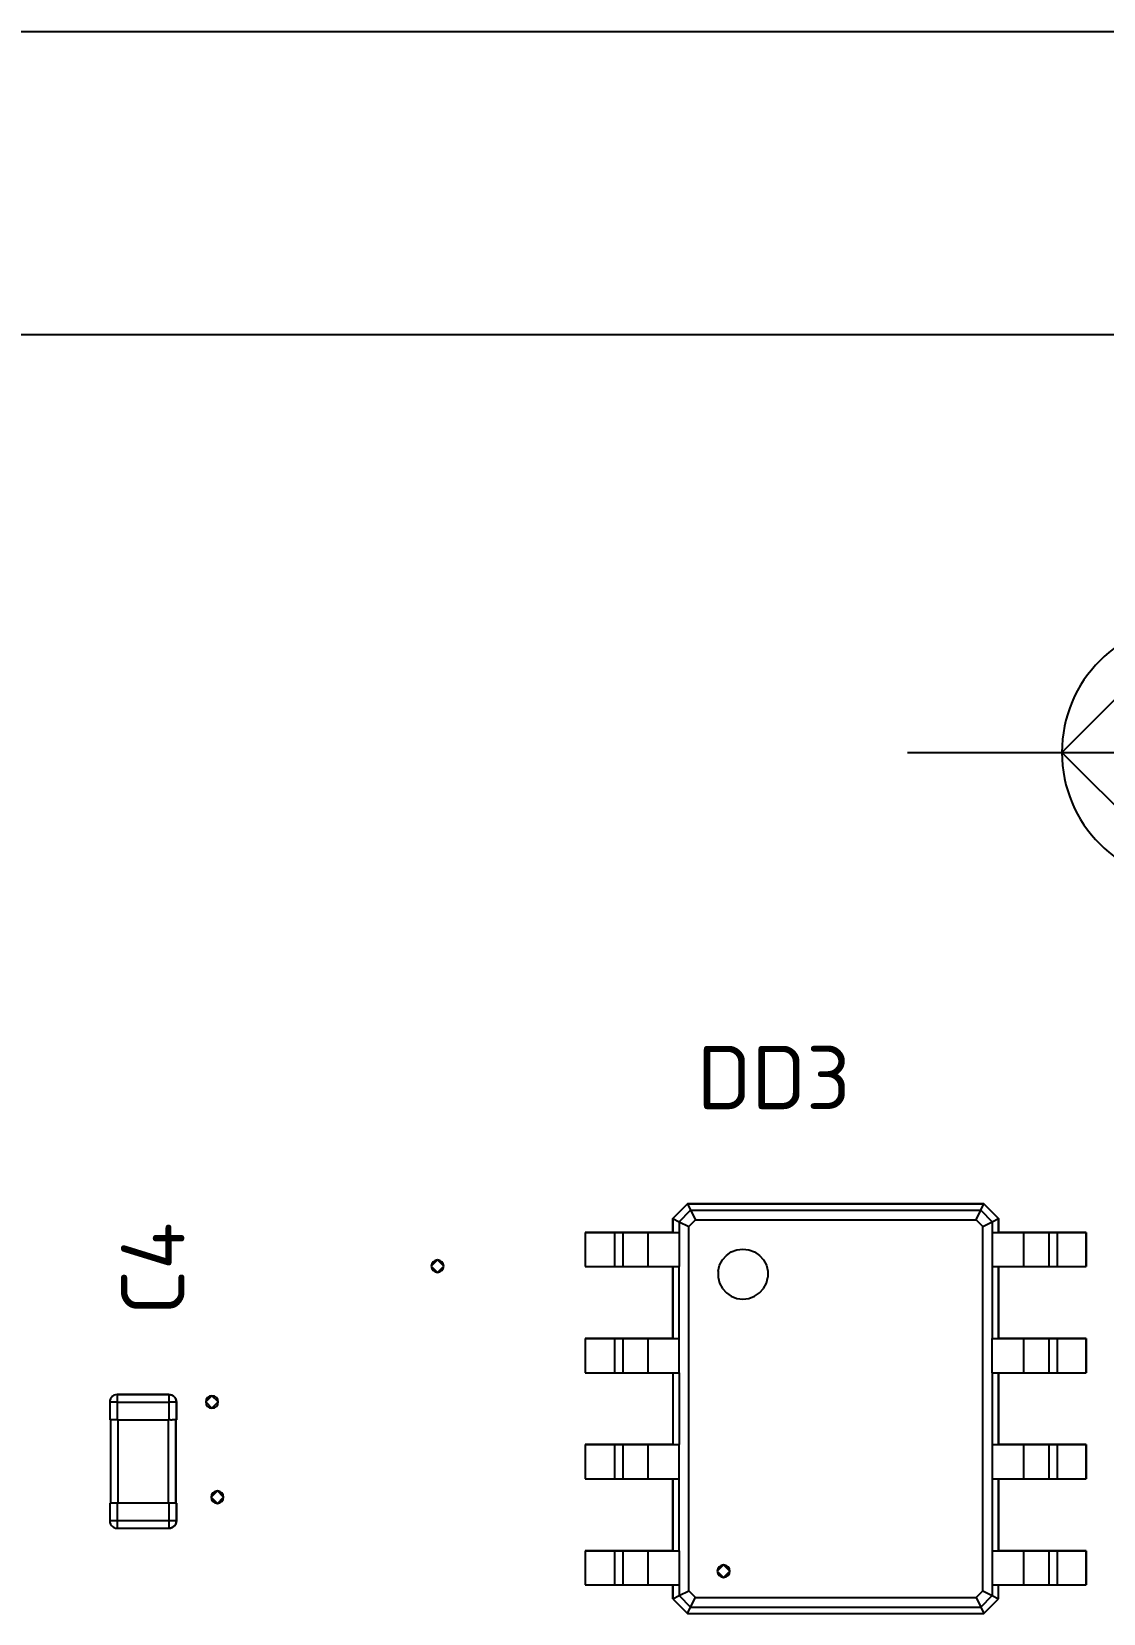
# Model space of a CAD drawing. Header units: inches. Extents: x 5 to 589, y -420 to -5.
# Drawn here: x 172.66 to 198.33, y -95.36 to -57.5 of the extents above; entities that cross this region are included whole.
import ezdxf

# ---------------------------------------------------------------- set-up
doc = ezdxf.new("R2010")
doc.units = ezdxf.units.IN
doc.header["$MEASUREMENT"] = 0
doc.styles.add('ISOCPEUR0', font='isocpeur.ttf', dxfattribs={"height": 2.87999})

msp = doc.modelspace()

# ---------------------------------------------------------------- linework, layer by layer
at = {"color": 18, "true_color": 0x000000}
for p, q in [((122.5, -57.5), (211.623, -57.5)), ((56.433, -64.754), (208.433, -64.754)), ((200.433, -71.654), (197.333, -74.754)), ((197.333, -74.754), (200.433, -77.854)), ((188.367, -85.565), (188.017, -85.915)), ((188.017, -85.915), (188.367, -85.565)), ((195.467, -85.565), (188.367, -85.565)), ((188.367, -85.565), (188.441, -85.715)), ((188.367, -85.565), (195.467, -85.565)), ((195.391, -85.715), (195.467, -85.565)), ((195.817, -85.915), (195.467, -85.565)), ((195.467, -85.565), (195.817, -85.915)), ((188.017, -85.915), (188.017, -86.245)), ((188.017, -85.915), (188.167, -85.989)), ((188.017, -86.245), (188.017, -85.915)), ((188.167, -85.989), (188.441, -85.715)), ((188.397, -86.105), (188.557, -85.945)), ((188.441, -85.715), (188.557, -85.945)), ((188.441, -85.715), (195.391, -85.715)), ((188.557, -85.945), (195.277, -85.945)), ((195.277, -85.945), (195.391, -85.715)), ((195.277, -85.945), (195.437, -86.105)), ((195.391, -85.715), (195.667, -85.989)), ((195.667, -85.989), (195.817, -85.915)), ((195.817, -86.245), (195.817, -85.915)), ((195.817, -85.915), (195.817, -86.245)), ((188.017, -86.245), (185.917, -86.245)), ((185.917, -86.245), (185.917, -87.065)), ((185.917, -86.245), (185.917, -87.065)), ((185.917, -86.245), (186.617, -86.245)), ((186.617, -86.245), (186.661, -86.245)), ((186.617, -86.245), (186.617, -87.065)), ((186.661, -86.245), (186.703, -86.245)), ((186.703, -86.245), (186.741, -86.245)), ((186.741, -86.245), (186.773, -86.245)), ((186.773, -86.245), (186.797, -86.245)), ((186.797, -86.245), (186.811, -86.245)), ((186.811, -86.245), (186.817, -86.245)), ((186.817, -86.245), (186.817, -87.065)), ((186.817, -86.245), (186.833, -86.245)), ((186.833, -86.245), (186.877, -86.245)), ((186.877, -86.245), (186.947, -86.245)), ((186.947, -86.245), (187.043, -86.245)), ((187.043, -86.245), (187.157, -86.245)), ((187.157, -86.245), (187.283, -86.245)), ((187.283, -86.245), (187.417, -86.245)), ((187.417, -86.245), (188.017, -86.245)), ((187.417, -86.245), (187.417, -87.065)), ((188.017, -86.245), (188.167, -86.245)), ((188.167, -85.989), (188.167, -86.245)), ((188.167, -85.989), (188.397, -86.105)), ((188.167, -86.245), (188.167, -87.065)), ((188.397, -94.825), (188.397, -86.105)), ((195.437, -86.105), (195.667, -85.989)), ((195.437, -94.825), (195.437, -86.105)), ((195.667, -85.989), (195.667, -86.245)), ((195.667, -86.245), (195.667, -87.065)), ((195.667, -86.245), (195.817, -86.245)), ((197.917, -86.245), (195.817, -86.245)), ((195.817, -86.245), (196.417, -86.245)), ((196.417, -86.245), (196.551, -86.245)), ((196.417, -86.245), (196.417, -87.065)), ((196.551, -86.245), (196.677, -86.245)), ((196.677, -86.245), (196.791, -86.245)), ((196.791, -86.245), (196.887, -86.245)), ((196.887, -86.245), (196.957, -86.245)), ((196.957, -86.245), (197.001, -86.245)), ((197.001, -86.245), (197.017, -86.245)), ((197.017, -86.245), (197.017, -87.065)), ((197.017, -86.245), (197.023, -86.245)), ((197.023, -86.245), (197.037, -86.245)), ((197.037, -86.245), (197.061, -86.245)), ((197.061, -86.245), (197.093, -86.245)), ((197.093, -86.245), (197.131, -86.245)), ((197.131, -86.245), (197.173, -86.245)), ((197.173, -86.245), (197.217, -86.245)), ((197.217, -86.245), (197.917, -86.245)), ((197.217, -86.245), (197.217, -87.065)), ((197.917, -87.065), (197.917, -86.245)), ((197.917, -86.245), (197.917, -87.065)), ((189.417, -86.713), (189.553, -86.663)), ((189.553, -86.663), (189.697, -86.645)), ((189.697, -86.645), (189.841, -86.663)), ((189.841, -86.663), (189.975, -86.713)), ((182.383, -86.904), (182.233, -87.054)), ((182.233, -87.054), (182.383, -87.204)), ((182.533, -87.054), (182.383, -86.904)), ((182.383, -87.204), (182.533, -87.054)), ((185.917, -87.065), (188.017, -87.065)), ((185.917, -87.065), (186.617, -87.065)), ((186.617, -87.065), (186.661, -87.065)), ((186.661, -87.065), (186.703, -87.065)), ((186.703, -87.065), (186.741, -87.065)), ((186.741, -87.065), (186.773, -87.065)), ((186.773, -87.065), (186.797, -87.065)), ((186.797, -87.065), (186.811, -87.065)), ((186.811, -87.065), (186.817, -87.065)), ((186.817, -87.065), (186.833, -87.065)), ((186.833, -87.065), (186.877, -87.065)), ((186.877, -87.065), (186.947, -87.065)), ((186.947, -87.065), (187.043, -87.065)), ((187.043, -87.065), (187.157, -87.065)), ((187.157, -87.065), (187.283, -87.065)), ((187.283, -87.065), (187.417, -87.065)), ((187.417, -87.065), (188.017, -87.065)), ((188.017, -87.065), (188.017, -88.785)), ((188.017, -88.785), (188.017, -87.065)), ((188.017, -87.065), (188.167, -87.065)), ((188.167, -88.785), (188.167, -87.065)), ((189.101, -87.173), (189.135, -87.031)), ((189.135, -87.031), (189.203, -86.903)), ((189.203, -86.903), (189.299, -86.795)), ((189.299, -86.795), (189.417, -86.713)), ((189.975, -86.713), (190.095, -86.795)), ((190.095, -86.795), (190.191, -86.903)), ((190.191, -86.903), (190.257, -87.031)), ((190.257, -87.031), (190.293, -87.173)), ((195.667, -87.065), (195.667, -88.785)), ((195.667, -87.065), (195.817, -87.065)), ((195.817, -88.785), (195.817, -87.065)), ((195.817, -87.065), (197.917, -87.065)), ((195.817, -87.065), (195.817, -88.785)), ((195.817, -87.065), (196.417, -87.065)), ((196.417, -87.065), (196.551, -87.065)), ((196.551, -87.065), (196.677, -87.065)), ((196.677, -87.065), (196.791, -87.065)), ((196.791, -87.065), (196.887, -87.065)), ((196.887, -87.065), (196.957, -87.065)), ((196.957, -87.065), (197.001, -87.065)), ((197.001, -87.065), (197.017, -87.065)), ((197.017, -87.065), (197.023, -87.065)), ((197.023, -87.065), (197.037, -87.065)), ((197.037, -87.065), (197.061, -87.065)), ((197.061, -87.065), (197.093, -87.065)), ((197.093, -87.065), (197.131, -87.065)), ((197.131, -87.065), (197.173, -87.065)), ((197.173, -87.065), (197.217, -87.065)), ((197.217, -87.065), (197.917, -87.065)), ((189.101, -87.173), (189.101, -87.317)), ((189.101, -87.317), (189.135, -87.457)), ((189.135, -87.457), (189.203, -87.585)), ((190.191, -87.585), (190.257, -87.457)), ((190.257, -87.457), (190.293, -87.317)), ((190.293, -87.173), (190.293, -87.317)), ((189.203, -87.585), (189.299, -87.693)), ((189.299, -87.693), (189.417, -87.775)), ((189.417, -87.775), (189.553, -87.827)), ((189.553, -87.827), (189.697, -87.845)), ((189.697, -87.845), (189.841, -87.827)), ((189.841, -87.827), (189.975, -87.775)), ((189.975, -87.775), (190.095, -87.693)), ((190.095, -87.693), (190.191, -87.585)), ((188.017, -88.785), (185.917, -88.785)), ((185.917, -88.785), (185.917, -89.605)), ((185.917, -88.785), (185.917, -89.605)), ((185.917, -88.785), (186.617, -88.785)), ((186.617, -88.785), (186.661, -88.785)), ((186.617, -88.785), (186.617, -89.605)), ((186.661, -88.785), (186.703, -88.785)), ((186.703, -88.785), (186.741, -88.785)), ((186.741, -88.785), (186.773, -88.785)), ((186.773, -88.785), (186.797, -88.785)), ((186.797, -88.785), (186.811, -88.785)), ((186.811, -88.785), (186.817, -88.785)), ((186.817, -88.785), (186.817, -89.605)), ((186.817, -88.785), (186.833, -88.785)), ((186.833, -88.785), (186.877, -88.785)), ((186.877, -88.785), (186.947, -88.785)), ((186.947, -88.785), (187.043, -88.785)), ((187.043, -88.785), (187.157, -88.785)), ((187.157, -88.785), (187.283, -88.785)), ((187.283, -88.785), (187.417, -88.785)), ((187.417, -88.785), (188.017, -88.785)), ((187.417, -88.785), (187.417, -89.605)), ((188.017, -88.785), (188.167, -88.785)), ((188.167, -89.605), (188.167, -88.785)), ((195.667, -89.605), (195.667, -88.785)), ((195.667, -88.785), (195.817, -88.785)), ((197.917, -88.785), (195.817, -88.785)), ((195.817, -88.785), (196.417, -88.785)), ((196.417, -88.785), (196.551, -88.785)), ((196.417, -88.785), (196.417, -89.605)), ((196.551, -88.785), (196.677, -88.785)), ((196.677, -88.785), (196.791, -88.785)), ((196.791, -88.785), (196.887, -88.785)), ((196.887, -88.785), (196.957, -88.785)), ((196.957, -88.785), (197.001, -88.785)), ((197.001, -88.785), (197.017, -88.785)), ((197.017, -88.785), (197.017, -89.605)), ((197.017, -88.785), (197.023, -88.785)), ((197.023, -88.785), (197.037, -88.785)), ((197.037, -88.785), (197.061, -88.785)), ((197.061, -88.785), (197.093, -88.785)), ((197.093, -88.785), (197.131, -88.785)), ((197.131, -88.785), (197.173, -88.785)), ((197.173, -88.785), (197.217, -88.785)), ((197.217, -88.785), (197.917, -88.785)), ((197.217, -88.785), (197.217, -89.605)), ((197.917, -89.605), (197.917, -88.785)), ((197.917, -88.785), (197.917, -89.605)), ((185.917, -89.605), (188.017, -89.605)), ((185.917, -89.605), (186.617, -89.605)), ((186.617, -89.605), (186.661, -89.605)), ((186.661, -89.605), (186.703, -89.605)), ((186.703, -89.605), (186.741, -89.605)), ((186.741, -89.605), (186.773, -89.605)), ((186.773, -89.605), (186.797, -89.605)), ((186.797, -89.605), (186.811, -89.605)), ((186.811, -89.605), (186.817, -89.605)), ((186.817, -89.605), (186.833, -89.605)), ((186.833, -89.605), (186.877, -89.605)), ((186.877, -89.605), (186.947, -89.605)), ((186.947, -89.605), (187.043, -89.605)), ((187.043, -89.605), (187.157, -89.605)), ((187.157, -89.605), (187.283, -89.605)), ((187.283, -89.605), (187.417, -89.605)), ((187.417, -89.605), (188.017, -89.605)), ((188.017, -89.605), (188.017, -91.325)), ((188.017, -89.605), (188.017, -91.325)), ((188.017, -89.605), (188.167, -89.605)), ((188.167, -89.605), (188.167, -91.325)), ((195.667, -89.605), (195.667, -91.325)), ((195.667, -89.605), (195.817, -89.605)), ((195.817, -91.325), (195.817, -89.605)), ((195.817, -89.605), (197.917, -89.605)), ((195.817, -89.605), (196.417, -89.605)), ((195.817, -89.605), (195.817, -91.325)), ((196.417, -89.605), (196.551, -89.605)), ((196.551, -89.605), (196.677, -89.605)), ((196.677, -89.605), (196.791, -89.605)), ((196.791, -89.605), (196.887, -89.605)), ((196.887, -89.605), (196.957, -89.605)), ((196.957, -89.605), (197.001, -89.605)), ((197.001, -89.605), (197.017, -89.605)), ((197.017, -89.605), (197.023, -89.605)), ((197.023, -89.605), (197.037, -89.605)), ((197.037, -89.605), (197.061, -89.605)), ((197.061, -89.605), (197.093, -89.605)), ((197.093, -89.605), (197.131, -89.605)), ((197.131, -89.605), (197.173, -89.605)), ((197.173, -89.605), (197.217, -89.605)), ((197.217, -89.605), (197.917, -89.605)), ((174.537, -90.266), (174.533, -90.308)), ((174.537, -90.266), (174.533, -90.308)), ((174.533, -90.308), (174.533, -90.728)), ((174.533, -90.308), (174.533, -90.728)), ((174.537, -90.308), (174.533, -90.308)), ((174.551, -90.228), (174.537, -90.266)), ((174.551, -90.228), (174.537, -90.266)), ((174.551, -90.308), (174.537, -90.308)), ((174.573, -90.194), (174.551, -90.228)), ((174.573, -90.194), (174.551, -90.228)), ((174.573, -90.308), (174.551, -90.308)), ((174.601, -90.166), (174.573, -90.194)), ((174.601, -90.166), (174.573, -90.194)), ((174.601, -90.308), (174.573, -90.308)), ((174.635, -90.144), (174.601, -90.166)), ((174.635, -90.144), (174.601, -90.166)), ((174.635, -90.308), (174.601, -90.308)), ((174.673, -90.132), (174.635, -90.144)), ((174.673, -90.132), (174.635, -90.144)), ((174.673, -90.308), (174.635, -90.308)), ((174.713, -90.128), (174.673, -90.132)), ((174.713, -90.128), (174.673, -90.132)), ((174.713, -90.308), (174.673, -90.308)), ((175.953, -90.128), (174.713, -90.128)), ((174.713, -90.128), (175.953, -90.128)), ((174.713, -90.128), (174.713, -90.132)), ((174.713, -90.132), (174.713, -90.144)), ((174.713, -90.144), (174.713, -90.166)), ((174.713, -90.166), (174.713, -90.194)), ((174.713, -90.194), (174.713, -90.228)), ((174.713, -90.228), (174.713, -90.266)), ((174.713, -90.266), (174.713, -90.308)), ((174.713, -90.308), (174.713, -90.728)), ((174.713, -90.308), (175.953, -90.308)), ((175.993, -90.132), (175.953, -90.128)), ((175.953, -90.128), (175.993, -90.132)), ((175.953, -90.128), (175.953, -90.132)), ((175.953, -90.132), (175.953, -90.144)), ((175.953, -90.144), (175.953, -90.166)), ((175.953, -90.166), (175.953, -90.194)), ((175.953, -90.194), (175.953, -90.228)), ((175.953, -90.228), (175.953, -90.266)), ((175.953, -90.266), (175.953, -90.308)), ((175.993, -90.308), (175.953, -90.308)), ((175.953, -90.308), (175.953, -90.728)), ((176.031, -90.144), (175.993, -90.132)), ((175.993, -90.132), (176.031, -90.144)), ((176.031, -90.308), (175.993, -90.308)), ((176.065, -90.166), (176.031, -90.144)), ((176.031, -90.144), (176.065, -90.166)), ((176.065, -90.308), (176.031, -90.308)), ((176.093, -90.194), (176.065, -90.166)), ((176.065, -90.166), (176.093, -90.194)), ((176.093, -90.308), (176.065, -90.308)), ((176.115, -90.228), (176.093, -90.194)), ((176.093, -90.194), (176.115, -90.228)), ((176.115, -90.308), (176.093, -90.308)), ((176.129, -90.266), (176.115, -90.228)), ((176.115, -90.228), (176.129, -90.266)), ((176.129, -90.308), (176.115, -90.308)), ((176.133, -90.308), (176.129, -90.266)), ((176.129, -90.266), (176.133, -90.308)), ((176.133, -90.308), (176.129, -90.308)), ((176.133, -90.728), (176.133, -90.308)), ((176.133, -90.308), (176.133, -90.728)), ((176.983, -90.154), (176.833, -90.304)), ((176.833, -90.304), (176.983, -90.454)), ((177.133, -90.304), (176.983, -90.154)), ((176.983, -90.454), (177.133, -90.304)), ((174.533, -90.728), (174.549, -90.728)), ((174.537, -90.728), (174.533, -90.728)), ((174.551, -90.728), (174.537, -90.728)), ((174.549, -90.728), (174.549, -92.728)), ((174.549, -90.728), (174.549, -92.728)), ((174.573, -90.728), (174.551, -90.728)), ((174.601, -90.728), (174.573, -90.728)), ((174.635, -90.728), (174.601, -90.728)), ((174.673, -90.728), (174.635, -90.728)), ((174.713, -90.728), (174.673, -90.728)), ((174.713, -90.728), (175.953, -90.728)), ((174.729, -90.728), (174.729, -92.728)), ((175.937, -90.728), (175.937, -92.728)), ((175.993, -90.728), (175.953, -90.728)), ((175.993, -90.728), (176.031, -90.728)), ((176.065, -90.728), (176.031, -90.728)), ((176.093, -90.728), (176.065, -90.728)), ((176.115, -90.728), (176.093, -90.728)), ((176.129, -90.728), (176.115, -90.728)), ((176.117, -92.728), (176.117, -90.728)), ((176.117, -90.728), (176.133, -90.728)), ((176.117, -90.728), (176.117, -92.728)), ((176.133, -90.728), (176.129, -90.728)), ((188.017, -91.325), (185.917, -91.325)), ((185.917, -91.325), (185.917, -92.145)), ((185.917, -91.325), (185.917, -92.145)), ((185.917, -91.325), (186.617, -91.325)), ((186.617, -91.325), (186.661, -91.325)), ((186.617, -91.325), (186.617, -92.145)), ((186.661, -91.325), (186.703, -91.325)), ((186.703, -91.325), (186.741, -91.325)), ((186.741, -91.325), (186.773, -91.325)), ((186.773, -91.325), (186.797, -91.325)), ((186.797, -91.325), (186.811, -91.325)), ((186.811, -91.325), (186.817, -91.325)), ((186.817, -91.325), (186.817, -92.145)), ((186.817, -91.325), (186.833, -91.325)), ((186.833, -91.325), (186.877, -91.325)), ((186.877, -91.325), (186.947, -91.325)), ((186.947, -91.325), (187.043, -91.325)), ((187.043, -91.325), (187.157, -91.325)), ((187.157, -91.325), (187.283, -91.325)), ((187.283, -91.325), (187.417, -91.325)), ((187.417, -91.325), (188.017, -91.325)), ((187.417, -91.325), (187.417, -92.145)), ((188.017, -91.325), (188.167, -91.325)), ((188.167, -92.145), (188.167, -91.325)), ((195.667, -91.325), (195.667, -92.145)), ((195.667, -91.325), (195.817, -91.325)), ((197.917, -91.325), (195.817, -91.325)), ((195.817, -91.325), (196.417, -91.325)), ((196.417, -91.325), (196.551, -91.325)), ((196.417, -91.325), (196.417, -92.145)), ((196.551, -91.325), (196.677, -91.325)), ((196.677, -91.325), (196.791, -91.325)), ((196.791, -91.325), (196.887, -91.325)), ((196.887, -91.325), (196.957, -91.325)), ((196.957, -91.325), (197.001, -91.325)), ((197.001, -91.325), (197.017, -91.325)), ((197.017, -91.325), (197.017, -92.145)), ((197.017, -91.325), (197.023, -91.325)), ((197.023, -91.325), (197.037, -91.325)), ((197.037, -91.325), (197.061, -91.325)), ((197.061, -91.325), (197.093, -91.325)), ((197.093, -91.325), (197.131, -91.325)), ((197.131, -91.325), (197.173, -91.325)), ((197.173, -91.325), (197.217, -91.325)), ((197.217, -91.325), (197.917, -91.325)), ((197.217, -91.325), (197.217, -92.145)), ((197.917, -92.145), (197.917, -91.325)), ((197.917, -91.325), (197.917, -92.145)), ((185.917, -92.145), (188.017, -92.145)), ((185.917, -92.145), (186.617, -92.145)), ((186.617, -92.145), (186.661, -92.145)), ((186.661, -92.145), (186.703, -92.145)), ((186.703, -92.145), (186.741, -92.145)), ((186.741, -92.145), (186.773, -92.145)), ((186.773, -92.145), (186.797, -92.145)), ((186.797, -92.145), (186.811, -92.145)), ((186.811, -92.145), (186.817, -92.145)), ((186.817, -92.145), (186.833, -92.145)), ((186.833, -92.145), (186.877, -92.145)), ((186.877, -92.145), (186.947, -92.145)), ((186.947, -92.145), (187.043, -92.145)), ((187.043, -92.145), (187.157, -92.145)), ((187.157, -92.145), (187.283, -92.145)), ((187.283, -92.145), (187.417, -92.145)), ((187.417, -92.145), (188.017, -92.145)), ((188.017, -92.145), (188.017, -93.865)), ((188.017, -93.865), (188.017, -92.145)), ((188.017, -92.145), (188.167, -92.145)), ((188.167, -93.865), (188.167, -92.145)), ((195.667, -92.145), (195.667, -93.865)), ((195.667, -92.145), (195.817, -92.145)), ((195.817, -93.865), (195.817, -92.145)), ((195.817, -92.145), (197.917, -92.145)), ((195.817, -92.145), (196.417, -92.145)), ((195.817, -92.145), (195.817, -93.865)), ((196.417, -92.145), (196.551, -92.145)), ((196.551, -92.145), (196.677, -92.145)), ((196.677, -92.145), (196.791, -92.145)), ((196.791, -92.145), (196.887, -92.145)), ((196.887, -92.145), (196.957, -92.145)), ((196.957, -92.145), (197.001, -92.145)), ((197.001, -92.145), (197.017, -92.145)), ((197.017, -92.145), (197.023, -92.145)), ((197.023, -92.145), (197.037, -92.145)), ((197.037, -92.145), (197.061, -92.145)), ((197.061, -92.145), (197.093, -92.145)), ((197.093, -92.145), (197.131, -92.145)), ((197.131, -92.145), (197.173, -92.145)), ((197.173, -92.145), (197.217, -92.145)), ((197.217, -92.145), (197.917, -92.145)), ((174.549, -92.728), (174.533, -92.728)), ((174.533, -92.728), (174.533, -93.148)), ((174.533, -92.728), (174.533, -93.148)), ((174.537, -92.728), (174.533, -92.728)), ((174.551, -92.728), (174.537, -92.728)), ((174.573, -92.728), (174.551, -92.728)), ((174.601, -92.728), (174.573, -92.728)), ((174.635, -92.728), (174.601, -92.728)), ((174.673, -92.728), (174.635, -92.728)), ((174.713, -92.728), (174.673, -92.728)), ((175.953, -92.728), (174.713, -92.728)), ((174.713, -92.728), (174.713, -93.148)), ((175.993, -92.728), (175.953, -92.728)), ((175.953, -92.728), (175.953, -93.148)), ((176.031, -92.728), (175.993, -92.728)), ((176.065, -92.728), (176.031, -92.728)), ((176.093, -92.728), (176.065, -92.728)), ((176.115, -92.728), (176.093, -92.728)), ((176.129, -92.728), (176.115, -92.728)), ((176.133, -92.728), (176.117, -92.728)), ((176.133, -92.728), (176.129, -92.728)), ((176.133, -93.148), (176.133, -92.728)), ((176.133, -92.728), (176.133, -93.148)), ((177.111, -92.432), (176.961, -92.582)), ((176.961, -92.582), (177.111, -92.732)), ((177.261, -92.582), (177.111, -92.432)), ((177.111, -92.732), (177.261, -92.582)), ((174.533, -93.148), (174.537, -93.188)), ((174.533, -93.148), (174.537, -93.188)), ((174.537, -93.148), (174.533, -93.148)), ((174.551, -93.148), (174.537, -93.148)), ((174.537, -93.188), (174.551, -93.226)), ((174.537, -93.188), (174.551, -93.226)), ((174.573, -93.148), (174.551, -93.148)), ((174.551, -93.226), (174.573, -93.26)), ((174.551, -93.226), (174.573, -93.26)), ((174.601, -93.148), (174.573, -93.148)), ((174.573, -93.26), (174.601, -93.288)), ((174.573, -93.26), (174.601, -93.288)), ((174.635, -93.148), (174.601, -93.148)), ((174.601, -93.288), (174.635, -93.31)), ((174.601, -93.288), (174.635, -93.31)), ((174.673, -93.148), (174.635, -93.148)), ((174.635, -93.31), (174.673, -93.322)), ((174.635, -93.31), (174.673, -93.322)), ((174.713, -93.148), (174.673, -93.148)), ((174.673, -93.322), (174.713, -93.328)), ((174.673, -93.322), (174.713, -93.328)), ((174.713, -93.148), (174.713, -93.188)), ((175.953, -93.148), (174.713, -93.148)), ((174.713, -93.188), (174.713, -93.226)), ((174.713, -93.226), (174.713, -93.26)), ((174.713, -93.26), (174.713, -93.288)), ((174.713, -93.288), (174.713, -93.31)), ((174.713, -93.31), (174.713, -93.322)), ((174.713, -93.322), (174.713, -93.328)), ((174.713, -93.328), (175.953, -93.328)), ((174.713, -93.328), (175.953, -93.328)), ((175.953, -93.148), (175.953, -93.188)), ((175.993, -93.148), (175.953, -93.148)), ((175.953, -93.188), (175.953, -93.226)), ((175.953, -93.226), (175.953, -93.26)), ((175.953, -93.26), (175.953, -93.288)), ((175.953, -93.288), (175.953, -93.31)), ((175.953, -93.31), (175.953, -93.322)), ((175.953, -93.328), (175.993, -93.322)), ((175.993, -93.322), (175.953, -93.328)), ((175.953, -93.322), (175.953, -93.328)), ((176.031, -93.148), (175.993, -93.148)), ((175.993, -93.322), (176.031, -93.31)), ((176.031, -93.31), (175.993, -93.322)), ((176.065, -93.148), (176.031, -93.148)), ((176.031, -93.31), (176.065, -93.288)), ((176.065, -93.288), (176.031, -93.31)), ((176.093, -93.148), (176.065, -93.148)), ((176.065, -93.288), (176.093, -93.26)), ((176.093, -93.26), (176.065, -93.288)), ((176.115, -93.148), (176.093, -93.148)), ((176.093, -93.26), (176.115, -93.226)), ((176.115, -93.226), (176.093, -93.26)), ((176.129, -93.148), (176.115, -93.148)), ((176.115, -93.226), (176.129, -93.188)), ((176.129, -93.188), (176.115, -93.226)), ((176.129, -93.188), (176.133, -93.148)), ((176.133, -93.148), (176.129, -93.188)), ((176.133, -93.148), (176.129, -93.148)), ((188.017, -93.865), (185.917, -93.865)), ((185.917, -93.865), (185.917, -94.685)), ((185.917, -93.865), (185.917, -94.685)), ((185.917, -93.865), (186.617, -93.865)), ((186.617, -93.865), (186.661, -93.865)), ((186.617, -93.865), (186.617, -94.685)), ((186.661, -93.865), (186.703, -93.865)), ((186.703, -93.865), (186.741, -93.865)), ((186.741, -93.865), (186.773, -93.865)), ((186.773, -93.865), (186.797, -93.865)), ((186.797, -93.865), (186.811, -93.865)), ((186.811, -93.865), (186.817, -93.865)), ((186.817, -93.865), (186.817, -94.685)), ((186.817, -93.865), (186.833, -93.865)), ((186.833, -93.865), (186.877, -93.865)), ((186.877, -93.865), (186.947, -93.865)), ((186.947, -93.865), (187.043, -93.865)), ((187.043, -93.865), (187.157, -93.865)), ((187.157, -93.865), (187.283, -93.865)), ((187.283, -93.865), (187.417, -93.865)), ((187.417, -93.865), (188.017, -93.865)), ((187.417, -93.865), (187.417, -94.685)), ((188.017, -93.865), (188.167, -93.865)), ((188.167, -93.865), (188.167, -94.685)), ((195.667, -93.865), (195.667, -94.685)), ((195.667, -93.865), (195.817, -93.865)), ((197.917, -93.865), (195.817, -93.865)), ((195.817, -93.865), (196.417, -93.865)), ((196.417, -93.865), (196.551, -93.865)), ((196.417, -93.865), (196.417, -94.685)), ((196.551, -93.865), (196.677, -93.865)), ((196.677, -93.865), (196.791, -93.865)), ((196.791, -93.865), (196.887, -93.865)), ((196.887, -93.865), (196.957, -93.865)), ((196.957, -93.865), (197.001, -93.865)), ((197.001, -93.865), (197.017, -93.865)), ((197.017, -93.865), (197.017, -94.685)), ((197.017, -93.865), (197.023, -93.865)), ((197.023, -93.865), (197.037, -93.865)), ((197.037, -93.865), (197.061, -93.865)), ((197.061, -93.865), (197.093, -93.865)), ((197.093, -93.865), (197.131, -93.865)), ((197.131, -93.865), (197.173, -93.865)), ((197.173, -93.865), (197.217, -93.865)), ((197.217, -93.865), (197.917, -93.865)), ((197.217, -93.865), (197.217, -94.685)), ((197.917, -94.685), (197.917, -93.865)), ((197.917, -93.865), (197.917, -94.685)), ((189.233, -94.204), (189.083, -94.354)), ((189.383, -94.354), (189.233, -94.204)), ((189.083, -94.354), (189.233, -94.504)), ((189.233, -94.504), (189.383, -94.354)), ((185.917, -94.685), (188.017, -94.685)), ((185.917, -94.685), (186.617, -94.685)), ((186.617, -94.685), (186.661, -94.685)), ((186.661, -94.685), (186.703, -94.685)), ((186.703, -94.685), (186.741, -94.685)), ((186.741, -94.685), (186.773, -94.685)), ((186.773, -94.685), (186.797, -94.685)), ((186.797, -94.685), (186.811, -94.685)), ((186.811, -94.685), (186.817, -94.685)), ((186.817, -94.685), (186.833, -94.685)), ((186.833, -94.685), (186.877, -94.685)), ((186.877, -94.685), (186.947, -94.685)), ((186.947, -94.685), (187.043, -94.685)), ((187.043, -94.685), (187.157, -94.685)), ((187.157, -94.685), (187.283, -94.685)), ((187.283, -94.685), (187.417, -94.685)), ((187.417, -94.685), (188.017, -94.685)), ((188.017, -94.685), (188.017, -95.015)), ((188.017, -95.015), (188.017, -94.685)), ((188.017, -94.685), (188.167, -94.685)), ((188.017, -95.015), (188.167, -94.939)), ((188.017, -95.015), (188.367, -95.365)), ((188.017, -95.015), (188.367, -95.365)), ((188.167, -94.685), (188.167, -94.939)), ((188.167, -94.939), (188.397, -94.825)), ((188.167, -94.939), (188.441, -95.215)), ((188.397, -94.825), (188.557, -94.985)), ((188.441, -95.215), (188.557, -94.985)), ((188.557, -94.985), (195.277, -94.985)), ((195.277, -94.985), (195.437, -94.825)), ((195.277, -94.985), (195.391, -95.215)), ((195.391, -95.215), (195.667, -94.939)), ((195.437, -94.825), (195.667, -94.939)), ((195.467, -95.365), (195.817, -95.015)), ((195.467, -95.365), (195.817, -95.015)), ((195.667, -94.685), (195.667, -94.939)), ((195.667, -94.685), (195.817, -94.685)), ((195.667, -94.939), (195.817, -95.015)), ((195.817, -95.015), (195.817, -94.685)), ((195.817, -94.685), (197.917, -94.685)), ((195.817, -94.685), (196.417, -94.685)), ((195.817, -95.015), (195.817, -94.685)), ((196.417, -94.685), (196.551, -94.685)), ((196.551, -94.685), (196.677, -94.685)), ((196.677, -94.685), (196.791, -94.685)), ((196.791, -94.685), (196.887, -94.685)), ((196.887, -94.685), (196.957, -94.685)), ((196.957, -94.685), (197.001, -94.685)), ((197.001, -94.685), (197.017, -94.685)), ((197.017, -94.685), (197.023, -94.685)), ((197.023, -94.685), (197.037, -94.685)), ((197.037, -94.685), (197.061, -94.685)), ((197.061, -94.685), (197.093, -94.685)), ((197.093, -94.685), (197.131, -94.685)), ((197.131, -94.685), (197.173, -94.685)), ((197.173, -94.685), (197.217, -94.685)), ((197.217, -94.685), (197.917, -94.685)), ((188.367, -95.365), (188.441, -95.215)), ((188.367, -95.365), (195.467, -95.365)), ((188.367, -95.365), (195.467, -95.365)), ((188.441, -95.215), (195.391, -95.215)), ((195.391, -95.215), (195.467, -95.365))]:
    msp.add_line(p, q, dxfattribs=at)
at = {"color": 172, "true_color": 0x0000c0}
msp.add_line((193.633, -74.754), (213.633, -74.754), dxfattribs=at)
at = {"color": 7, "true_color": 0xffffff}
for p, q in [((193.633, -74.754), (213.633, -74.754)), ((188.367, -85.565), (188.017, -85.915)), ((188.017, -85.915), (188.367, -85.565)), ((195.467, -85.565), (188.367, -85.565)), ((188.367, -85.565), (188.441, -85.715)), ((188.367, -85.565), (195.467, -85.565)), ((195.391, -85.715), (195.467, -85.565)), ((195.817, -85.915), (195.467, -85.565)), ((195.467, -85.565), (195.817, -85.915)), ((188.017, -85.915), (188.017, -86.245)), ((188.017, -85.915), (188.167, -85.989)), ((188.017, -86.245), (188.017, -85.915)), ((188.167, -85.989), (188.441, -85.715)), ((188.397, -86.105), (188.557, -85.945)), ((188.441, -85.715), (188.557, -85.945)), ((188.441, -85.715), (195.391, -85.715)), ((188.557, -85.945), (195.277, -85.945)), ((195.277, -85.945), (195.391, -85.715)), ((195.277, -85.945), (195.437, -86.105)), ((195.391, -85.715), (195.667, -85.989)), ((195.667, -85.989), (195.817, -85.915)), ((195.817, -86.245), (195.817, -85.915)), ((195.817, -85.915), (195.817, -86.245)), ((188.017, -86.245), (185.917, -86.245)), ((185.917, -86.245), (185.917, -87.065)), ((185.917, -86.245), (185.917, -87.065)), ((185.917, -86.245), (186.617, -86.245)), ((186.617, -86.245), (186.661, -86.245)), ((186.617, -86.245), (186.617, -87.065)), ((186.661, -86.245), (186.703, -86.245)), ((186.703, -86.245), (186.741, -86.245)), ((186.741, -86.245), (186.773, -86.245)), ((186.773, -86.245), (186.797, -86.245)), ((186.797, -86.245), (186.811, -86.245)), ((186.811, -86.245), (186.817, -86.245)), ((186.817, -86.245), (186.817, -87.065)), ((186.817, -86.245), (186.833, -86.245)), ((186.833, -86.245), (186.877, -86.245)), ((186.877, -86.245), (186.947, -86.245)), ((186.947, -86.245), (187.043, -86.245)), ((187.043, -86.245), (187.157, -86.245)), ((187.157, -86.245), (187.283, -86.245)), ((187.283, -86.245), (187.417, -86.245)), ((187.417, -86.245), (188.017, -86.245)), ((187.417, -86.245), (187.417, -87.065)), ((188.017, -86.245), (188.167, -86.245)), ((188.167, -85.989), (188.167, -86.245)), ((188.167, -85.989), (188.397, -86.105)), ((188.167, -86.245), (188.167, -87.065)), ((188.397, -94.825), (188.397, -86.105)), ((195.437, -86.105), (195.667, -85.989)), ((195.437, -94.825), (195.437, -86.105)), ((195.667, -85.989), (195.667, -86.245)), ((195.667, -86.245), (195.667, -87.065)), ((195.667, -86.245), (195.817, -86.245)), ((197.917, -86.245), (195.817, -86.245)), ((195.817, -86.245), (196.417, -86.245)), ((196.417, -86.245), (196.551, -86.245)), ((196.417, -86.245), (196.417, -87.065)), ((196.551, -86.245), (196.677, -86.245)), ((196.677, -86.245), (196.791, -86.245)), ((196.791, -86.245), (196.887, -86.245)), ((196.887, -86.245), (196.957, -86.245)), ((196.957, -86.245), (197.001, -86.245)), ((197.001, -86.245), (197.017, -86.245)), ((197.017, -86.245), (197.017, -87.065)), ((197.017, -86.245), (197.023, -86.245)), ((197.023, -86.245), (197.037, -86.245)), ((197.037, -86.245), (197.061, -86.245)), ((197.061, -86.245), (197.093, -86.245)), ((197.093, -86.245), (197.131, -86.245)), ((197.131, -86.245), (197.173, -86.245)), ((197.173, -86.245), (197.217, -86.245)), ((197.217, -86.245), (197.917, -86.245)), ((197.217, -86.245), (197.217, -87.065)), ((197.917, -87.065), (197.917, -86.245)), ((197.917, -86.245), (197.917, -87.065)), ((189.417, -86.713), (189.553, -86.663)), ((189.553, -86.663), (189.697, -86.645)), ((189.697, -86.645), (189.841, -86.663)), ((189.841, -86.663), (189.975, -86.713)), ((185.917, -87.065), (188.017, -87.065)), ((185.917, -87.065), (186.617, -87.065)), ((186.617, -87.065), (186.661, -87.065)), ((186.661, -87.065), (186.703, -87.065)), ((186.703, -87.065), (186.741, -87.065)), ((186.741, -87.065), (186.773, -87.065)), ((186.773, -87.065), (186.797, -87.065)), ((186.797, -87.065), (186.811, -87.065)), ((186.811, -87.065), (186.817, -87.065)), ((186.817, -87.065), (186.833, -87.065)), ((186.833, -87.065), (186.877, -87.065)), ((186.877, -87.065), (186.947, -87.065)), ((186.947, -87.065), (187.043, -87.065)), ((187.043, -87.065), (187.157, -87.065)), ((187.157, -87.065), (187.283, -87.065)), ((187.283, -87.065), (187.417, -87.065)), ((187.417, -87.065), (188.017, -87.065)), ((188.017, -87.065), (188.017, -88.785)), ((188.017, -88.785), (188.017, -87.065)), ((188.017, -87.065), (188.167, -87.065)), ((188.167, -88.785), (188.167, -87.065)), ((189.101, -87.173), (189.135, -87.031)), ((189.135, -87.031), (189.203, -86.903)), ((189.203, -86.903), (189.299, -86.795)), ((189.299, -86.795), (189.417, -86.713)), ((189.975, -86.713), (190.095, -86.795)), ((190.095, -86.795), (190.191, -86.903)), ((190.191, -86.903), (190.257, -87.031)), ((190.257, -87.031), (190.293, -87.173)), ((195.667, -87.065), (195.667, -88.785)), ((195.667, -87.065), (195.817, -87.065)), ((195.817, -88.785), (195.817, -87.065)), ((195.817, -87.065), (197.917, -87.065)), ((195.817, -87.065), (195.817, -88.785)), ((195.817, -87.065), (196.417, -87.065)), ((196.417, -87.065), (196.551, -87.065)), ((196.551, -87.065), (196.677, -87.065)), ((196.677, -87.065), (196.791, -87.065)), ((196.791, -87.065), (196.887, -87.065)), ((196.887, -87.065), (196.957, -87.065)), ((196.957, -87.065), (197.001, -87.065)), ((197.001, -87.065), (197.017, -87.065)), ((197.017, -87.065), (197.023, -87.065)), ((197.023, -87.065), (197.037, -87.065)), ((197.037, -87.065), (197.061, -87.065)), ((197.061, -87.065), (197.093, -87.065)), ((197.093, -87.065), (197.131, -87.065)), ((197.131, -87.065), (197.173, -87.065)), ((197.173, -87.065), (197.217, -87.065)), ((197.217, -87.065), (197.917, -87.065)), ((189.101, -87.173), (189.101, -87.317)), ((189.101, -87.317), (189.135, -87.457)), ((189.135, -87.457), (189.203, -87.585)), ((190.191, -87.585), (190.257, -87.457)), ((190.257, -87.457), (190.293, -87.317)), ((190.293, -87.173), (190.293, -87.317)), ((189.203, -87.585), (189.299, -87.693)), ((189.299, -87.693), (189.417, -87.775)), ((189.417, -87.775), (189.553, -87.827)), ((189.553, -87.827), (189.697, -87.845)), ((189.697, -87.845), (189.841, -87.827)), ((189.841, -87.827), (189.975, -87.775)), ((189.975, -87.775), (190.095, -87.693)), ((190.095, -87.693), (190.191, -87.585)), ((188.017, -88.785), (185.917, -88.785)), ((185.917, -88.785), (185.917, -89.605)), ((185.917, -88.785), (185.917, -89.605)), ((185.917, -88.785), (186.617, -88.785)), ((186.617, -88.785), (186.661, -88.785)), ((186.617, -88.785), (186.617, -89.605)), ((186.661, -88.785), (186.703, -88.785)), ((186.703, -88.785), (186.741, -88.785)), ((186.741, -88.785), (186.773, -88.785)), ((186.773, -88.785), (186.797, -88.785)), ((186.797, -88.785), (186.811, -88.785)), ((186.811, -88.785), (186.817, -88.785)), ((186.817, -88.785), (186.817, -89.605)), ((186.817, -88.785), (186.833, -88.785)), ((186.833, -88.785), (186.877, -88.785)), ((186.877, -88.785), (186.947, -88.785)), ((186.947, -88.785), (187.043, -88.785)), ((187.043, -88.785), (187.157, -88.785)), ((187.157, -88.785), (187.283, -88.785)), ((187.283, -88.785), (187.417, -88.785)), ((187.417, -88.785), (188.017, -88.785)), ((187.417, -88.785), (187.417, -89.605)), ((188.017, -88.785), (188.167, -88.785)), ((188.167, -89.605), (188.167, -88.785)), ((195.667, -89.605), (195.667, -88.785)), ((195.667, -88.785), (195.817, -88.785)), ((197.917, -88.785), (195.817, -88.785)), ((195.817, -88.785), (196.417, -88.785)), ((196.417, -88.785), (196.551, -88.785)), ((196.417, -88.785), (196.417, -89.605)), ((196.551, -88.785), (196.677, -88.785)), ((196.677, -88.785), (196.791, -88.785)), ((196.791, -88.785), (196.887, -88.785)), ((196.887, -88.785), (196.957, -88.785)), ((196.957, -88.785), (197.001, -88.785)), ((197.001, -88.785), (197.017, -88.785)), ((197.017, -88.785), (197.017, -89.605)), ((197.017, -88.785), (197.023, -88.785)), ((197.023, -88.785), (197.037, -88.785)), ((197.037, -88.785), (197.061, -88.785)), ((197.061, -88.785), (197.093, -88.785)), ((197.093, -88.785), (197.131, -88.785)), ((197.131, -88.785), (197.173, -88.785)), ((197.173, -88.785), (197.217, -88.785)), ((197.217, -88.785), (197.917, -88.785)), ((197.217, -88.785), (197.217, -89.605)), ((197.917, -89.605), (197.917, -88.785)), ((197.917, -88.785), (197.917, -89.605)), ((185.917, -89.605), (188.017, -89.605)), ((185.917, -89.605), (186.617, -89.605)), ((186.617, -89.605), (186.661, -89.605)), ((186.661, -89.605), (186.703, -89.605)), ((186.703, -89.605), (186.741, -89.605)), ((186.741, -89.605), (186.773, -89.605)), ((186.773, -89.605), (186.797, -89.605)), ((186.797, -89.605), (186.811, -89.605)), ((186.811, -89.605), (186.817, -89.605)), ((186.817, -89.605), (186.833, -89.605)), ((186.833, -89.605), (186.877, -89.605)), ((186.877, -89.605), (186.947, -89.605)), ((186.947, -89.605), (187.043, -89.605)), ((187.043, -89.605), (187.157, -89.605)), ((187.157, -89.605), (187.283, -89.605)), ((187.283, -89.605), (187.417, -89.605)), ((187.417, -89.605), (188.017, -89.605)), ((188.017, -89.605), (188.017, -91.325)), ((188.017, -89.605), (188.017, -91.325)), ((188.017, -89.605), (188.167, -89.605)), ((188.167, -89.605), (188.167, -91.325)), ((195.667, -89.605), (195.667, -91.325)), ((195.667, -89.605), (195.817, -89.605)), ((195.817, -91.325), (195.817, -89.605)), ((195.817, -89.605), (197.917, -89.605)), ((195.817, -89.605), (196.417, -89.605)), ((195.817, -89.605), (195.817, -91.325)), ((196.417, -89.605), (196.551, -89.605)), ((196.551, -89.605), (196.677, -89.605)), ((196.677, -89.605), (196.791, -89.605)), ((196.791, -89.605), (196.887, -89.605)), ((196.887, -89.605), (196.957, -89.605)), ((196.957, -89.605), (197.001, -89.605)), ((197.001, -89.605), (197.017, -89.605)), ((197.017, -89.605), (197.023, -89.605)), ((197.023, -89.605), (197.037, -89.605)), ((197.037, -89.605), (197.061, -89.605)), ((197.061, -89.605), (197.093, -89.605)), ((197.093, -89.605), (197.131, -89.605)), ((197.131, -89.605), (197.173, -89.605)), ((197.173, -89.605), (197.217, -89.605)), ((197.217, -89.605), (197.917, -89.605)), ((174.537, -90.266), (174.533, -90.308)), ((174.537, -90.266), (174.533, -90.308)), ((174.533, -90.308), (174.533, -90.728)), ((174.533, -90.308), (174.533, -90.728)), ((174.537, -90.308), (174.533, -90.308)), ((174.551, -90.228), (174.537, -90.266)), ((174.551, -90.228), (174.537, -90.266)), ((174.551, -90.308), (174.537, -90.308)), ((174.573, -90.194), (174.551, -90.228)), ((174.573, -90.194), (174.551, -90.228)), ((174.573, -90.308), (174.551, -90.308)), ((174.601, -90.166), (174.573, -90.194)), ((174.601, -90.166), (174.573, -90.194)), ((174.601, -90.308), (174.573, -90.308)), ((174.635, -90.144), (174.601, -90.166)), ((174.635, -90.144), (174.601, -90.166)), ((174.635, -90.308), (174.601, -90.308)), ((174.673, -90.132), (174.635, -90.144)), ((174.673, -90.132), (174.635, -90.144)), ((174.673, -90.308), (174.635, -90.308)), ((174.713, -90.128), (174.673, -90.132)), ((174.713, -90.128), (174.673, -90.132)), ((174.713, -90.308), (174.673, -90.308)), ((175.953, -90.128), (174.713, -90.128)), ((174.713, -90.128), (175.953, -90.128)), ((174.713, -90.128), (174.713, -90.132)), ((174.713, -90.132), (174.713, -90.144)), ((174.713, -90.144), (174.713, -90.166)), ((174.713, -90.166), (174.713, -90.194)), ((174.713, -90.194), (174.713, -90.228)), ((174.713, -90.228), (174.713, -90.266)), ((174.713, -90.266), (174.713, -90.308)), ((174.713, -90.308), (174.713, -90.728)), ((174.713, -90.308), (175.953, -90.308)), ((175.993, -90.132), (175.953, -90.128)), ((175.953, -90.128), (175.993, -90.132)), ((175.953, -90.128), (175.953, -90.132)), ((175.953, -90.132), (175.953, -90.144)), ((175.953, -90.144), (175.953, -90.166)), ((175.953, -90.166), (175.953, -90.194)), ((175.953, -90.194), (175.953, -90.228)), ((175.953, -90.228), (175.953, -90.266)), ((175.953, -90.266), (175.953, -90.308)), ((175.993, -90.308), (175.953, -90.308)), ((175.953, -90.308), (175.953, -90.728)), ((176.031, -90.144), (175.993, -90.132)), ((175.993, -90.132), (176.031, -90.144)), ((176.031, -90.308), (175.993, -90.308)), ((176.065, -90.166), (176.031, -90.144)), ((176.031, -90.144), (176.065, -90.166)), ((176.065, -90.308), (176.031, -90.308)), ((176.093, -90.194), (176.065, -90.166)), ((176.065, -90.166), (176.093, -90.194)), ((176.093, -90.308), (176.065, -90.308)), ((176.115, -90.228), (176.093, -90.194)), ((176.093, -90.194), (176.115, -90.228)), ((176.115, -90.308), (176.093, -90.308)), ((176.129, -90.266), (176.115, -90.228)), ((176.115, -90.228), (176.129, -90.266)), ((176.129, -90.308), (176.115, -90.308)), ((176.133, -90.308), (176.129, -90.266)), ((176.129, -90.266), (176.133, -90.308)), ((176.133, -90.308), (176.129, -90.308)), ((176.133, -90.728), (176.133, -90.308)), ((176.133, -90.308), (176.133, -90.728)), ((174.533, -90.728), (174.549, -90.728)), ((174.537, -90.728), (174.533, -90.728)), ((174.551, -90.728), (174.537, -90.728)), ((174.549, -90.728), (174.549, -92.728)), ((174.549, -90.728), (174.549, -92.728)), ((174.573, -90.728), (174.551, -90.728)), ((174.601, -90.728), (174.573, -90.728)), ((174.635, -90.728), (174.601, -90.728)), ((174.673, -90.728), (174.635, -90.728)), ((174.713, -90.728), (174.673, -90.728)), ((174.713, -90.728), (175.953, -90.728)), ((174.729, -90.728), (174.729, -92.728)), ((175.937, -90.728), (175.937, -92.728)), ((175.993, -90.728), (175.953, -90.728)), ((175.993, -90.728), (176.031, -90.728)), ((176.065, -90.728), (176.031, -90.728)), ((176.093, -90.728), (176.065, -90.728)), ((176.115, -90.728), (176.093, -90.728)), ((176.129, -90.728), (176.115, -90.728)), ((176.117, -92.728), (176.117, -90.728)), ((176.117, -90.728), (176.133, -90.728)), ((176.117, -90.728), (176.117, -92.728)), ((176.133, -90.728), (176.129, -90.728)), ((188.017, -91.325), (185.917, -91.325)), ((185.917, -91.325), (185.917, -92.145)), ((185.917, -91.325), (185.917, -92.145)), ((185.917, -91.325), (186.617, -91.325)), ((186.617, -91.325), (186.661, -91.325)), ((186.617, -91.325), (186.617, -92.145)), ((186.661, -91.325), (186.703, -91.325)), ((186.703, -91.325), (186.741, -91.325)), ((186.741, -91.325), (186.773, -91.325)), ((186.773, -91.325), (186.797, -91.325)), ((186.797, -91.325), (186.811, -91.325)), ((186.811, -91.325), (186.817, -91.325)), ((186.817, -91.325), (186.817, -92.145)), ((186.817, -91.325), (186.833, -91.325)), ((186.833, -91.325), (186.877, -91.325)), ((186.877, -91.325), (186.947, -91.325)), ((186.947, -91.325), (187.043, -91.325)), ((187.043, -91.325), (187.157, -91.325)), ((187.157, -91.325), (187.283, -91.325)), ((187.283, -91.325), (187.417, -91.325)), ((187.417, -91.325), (188.017, -91.325)), ((187.417, -91.325), (187.417, -92.145)), ((188.017, -91.325), (188.167, -91.325)), ((188.167, -92.145), (188.167, -91.325)), ((195.667, -91.325), (195.667, -92.145)), ((195.667, -91.325), (195.817, -91.325)), ((197.917, -91.325), (195.817, -91.325)), ((195.817, -91.325), (196.417, -91.325)), ((196.417, -91.325), (196.551, -91.325)), ((196.417, -91.325), (196.417, -92.145)), ((196.551, -91.325), (196.677, -91.325)), ((196.677, -91.325), (196.791, -91.325)), ((196.791, -91.325), (196.887, -91.325)), ((196.887, -91.325), (196.957, -91.325)), ((196.957, -91.325), (197.001, -91.325)), ((197.001, -91.325), (197.017, -91.325)), ((197.017, -91.325), (197.017, -92.145)), ((197.017, -91.325), (197.023, -91.325)), ((197.023, -91.325), (197.037, -91.325)), ((197.037, -91.325), (197.061, -91.325)), ((197.061, -91.325), (197.093, -91.325)), ((197.093, -91.325), (197.131, -91.325)), ((197.131, -91.325), (197.173, -91.325)), ((197.173, -91.325), (197.217, -91.325)), ((197.217, -91.325), (197.917, -91.325)), ((197.217, -91.325), (197.217, -92.145)), ((197.917, -92.145), (197.917, -91.325)), ((197.917, -91.325), (197.917, -92.145)), ((185.917, -92.145), (188.017, -92.145)), ((185.917, -92.145), (186.617, -92.145)), ((186.617, -92.145), (186.661, -92.145)), ((186.661, -92.145), (186.703, -92.145)), ((186.703, -92.145), (186.741, -92.145)), ((186.741, -92.145), (186.773, -92.145)), ((186.773, -92.145), (186.797, -92.145)), ((186.797, -92.145), (186.811, -92.145)), ((186.811, -92.145), (186.817, -92.145)), ((186.817, -92.145), (186.833, -92.145)), ((186.833, -92.145), (186.877, -92.145)), ((186.877, -92.145), (186.947, -92.145)), ((186.947, -92.145), (187.043, -92.145)), ((187.043, -92.145), (187.157, -92.145)), ((187.157, -92.145), (187.283, -92.145)), ((187.283, -92.145), (187.417, -92.145)), ((187.417, -92.145), (188.017, -92.145)), ((188.017, -92.145), (188.017, -93.865)), ((188.017, -93.865), (188.017, -92.145)), ((188.017, -92.145), (188.167, -92.145)), ((188.167, -93.865), (188.167, -92.145)), ((195.667, -92.145), (195.667, -93.865)), ((195.667, -92.145), (195.817, -92.145)), ((195.817, -93.865), (195.817, -92.145)), ((195.817, -92.145), (197.917, -92.145)), ((195.817, -92.145), (196.417, -92.145)), ((195.817, -92.145), (195.817, -93.865)), ((196.417, -92.145), (196.551, -92.145)), ((196.551, -92.145), (196.677, -92.145)), ((196.677, -92.145), (196.791, -92.145)), ((196.791, -92.145), (196.887, -92.145)), ((196.887, -92.145), (196.957, -92.145)), ((196.957, -92.145), (197.001, -92.145)), ((197.001, -92.145), (197.017, -92.145)), ((197.017, -92.145), (197.023, -92.145)), ((197.023, -92.145), (197.037, -92.145)), ((197.037, -92.145), (197.061, -92.145)), ((197.061, -92.145), (197.093, -92.145)), ((197.093, -92.145), (197.131, -92.145)), ((197.131, -92.145), (197.173, -92.145)), ((197.173, -92.145), (197.217, -92.145)), ((197.217, -92.145), (197.917, -92.145)), ((174.549, -92.728), (174.533, -92.728)), ((174.533, -92.728), (174.533, -93.148)), ((174.533, -92.728), (174.533, -93.148)), ((174.537, -92.728), (174.533, -92.728)), ((174.551, -92.728), (174.537, -92.728)), ((174.573, -92.728), (174.551, -92.728)), ((174.601, -92.728), (174.573, -92.728)), ((174.635, -92.728), (174.601, -92.728)), ((174.673, -92.728), (174.635, -92.728)), ((174.713, -92.728), (174.673, -92.728)), ((175.953, -92.728), (174.713, -92.728)), ((174.713, -92.728), (174.713, -93.148)), ((175.993, -92.728), (175.953, -92.728)), ((175.953, -92.728), (175.953, -93.148)), ((176.031, -92.728), (175.993, -92.728)), ((176.065, -92.728), (176.031, -92.728)), ((176.093, -92.728), (176.065, -92.728)), ((176.115, -92.728), (176.093, -92.728)), ((176.129, -92.728), (176.115, -92.728)), ((176.133, -92.728), (176.117, -92.728)), ((176.133, -92.728), (176.129, -92.728)), ((176.133, -93.148), (176.133, -92.728)), ((176.133, -92.728), (176.133, -93.148)), ((174.533, -93.148), (174.537, -93.188)), ((174.533, -93.148), (174.537, -93.188)), ((174.537, -93.148), (174.533, -93.148)), ((174.551, -93.148), (174.537, -93.148)), ((174.537, -93.188), (174.551, -93.226)), ((174.537, -93.188), (174.551, -93.226)), ((174.573, -93.148), (174.551, -93.148)), ((174.551, -93.226), (174.573, -93.26)), ((174.551, -93.226), (174.573, -93.26)), ((174.601, -93.148), (174.573, -93.148)), ((174.573, -93.26), (174.601, -93.288)), ((174.573, -93.26), (174.601, -93.288)), ((174.635, -93.148), (174.601, -93.148)), ((174.601, -93.288), (174.635, -93.31)), ((174.601, -93.288), (174.635, -93.31)), ((174.673, -93.148), (174.635, -93.148)), ((174.635, -93.31), (174.673, -93.322)), ((174.635, -93.31), (174.673, -93.322)), ((174.713, -93.148), (174.673, -93.148)), ((174.673, -93.322), (174.713, -93.328)), ((174.673, -93.322), (174.713, -93.328)), ((174.713, -93.148), (174.713, -93.188)), ((175.953, -93.148), (174.713, -93.148)), ((174.713, -93.188), (174.713, -93.226)), ((174.713, -93.226), (174.713, -93.26)), ((174.713, -93.26), (174.713, -93.288)), ((174.713, -93.288), (174.713, -93.31)), ((174.713, -93.31), (174.713, -93.322)), ((174.713, -93.322), (174.713, -93.328)), ((174.713, -93.328), (175.953, -93.328)), ((174.713, -93.328), (175.953, -93.328)), ((175.953, -93.148), (175.953, -93.188)), ((175.993, -93.148), (175.953, -93.148)), ((175.953, -93.188), (175.953, -93.226)), ((175.953, -93.226), (175.953, -93.26)), ((175.953, -93.26), (175.953, -93.288)), ((175.953, -93.288), (175.953, -93.31)), ((175.953, -93.31), (175.953, -93.322)), ((175.953, -93.328), (175.993, -93.322)), ((175.993, -93.322), (175.953, -93.328)), ((175.953, -93.322), (175.953, -93.328)), ((176.031, -93.148), (175.993, -93.148)), ((175.993, -93.322), (176.031, -93.31)), ((176.031, -93.31), (175.993, -93.322)), ((176.065, -93.148), (176.031, -93.148)), ((176.031, -93.31), (176.065, -93.288)), ((176.065, -93.288), (176.031, -93.31)), ((176.093, -93.148), (176.065, -93.148)), ((176.065, -93.288), (176.093, -93.26)), ((176.093, -93.26), (176.065, -93.288)), ((176.115, -93.148), (176.093, -93.148)), ((176.093, -93.26), (176.115, -93.226)), ((176.115, -93.226), (176.093, -93.26)), ((176.129, -93.148), (176.115, -93.148)), ((176.115, -93.226), (176.129, -93.188)), ((176.129, -93.188), (176.115, -93.226)), ((176.129, -93.188), (176.133, -93.148)), ((176.133, -93.148), (176.129, -93.188)), ((176.133, -93.148), (176.129, -93.148)), ((188.017, -93.865), (185.917, -93.865)), ((185.917, -93.865), (185.917, -94.685)), ((185.917, -93.865), (185.917, -94.685)), ((185.917, -93.865), (186.617, -93.865)), ((186.617, -93.865), (186.661, -93.865)), ((186.617, -93.865), (186.617, -94.685)), ((186.661, -93.865), (186.703, -93.865)), ((186.703, -93.865), (186.741, -93.865)), ((186.741, -93.865), (186.773, -93.865)), ((186.773, -93.865), (186.797, -93.865)), ((186.797, -93.865), (186.811, -93.865)), ((186.811, -93.865), (186.817, -93.865)), ((186.817, -93.865), (186.817, -94.685)), ((186.817, -93.865), (186.833, -93.865)), ((186.833, -93.865), (186.877, -93.865)), ((186.877, -93.865), (186.947, -93.865)), ((186.947, -93.865), (187.043, -93.865)), ((187.043, -93.865), (187.157, -93.865)), ((187.157, -93.865), (187.283, -93.865)), ((187.283, -93.865), (187.417, -93.865)), ((187.417, -93.865), (188.017, -93.865)), ((187.417, -93.865), (187.417, -94.685)), ((188.017, -93.865), (188.167, -93.865)), ((188.167, -93.865), (188.167, -94.685)), ((195.667, -93.865), (195.667, -94.685)), ((195.667, -93.865), (195.817, -93.865)), ((197.917, -93.865), (195.817, -93.865)), ((195.817, -93.865), (196.417, -93.865)), ((196.417, -93.865), (196.551, -93.865)), ((196.417, -93.865), (196.417, -94.685)), ((196.551, -93.865), (196.677, -93.865)), ((196.677, -93.865), (196.791, -93.865)), ((196.791, -93.865), (196.887, -93.865)), ((196.887, -93.865), (196.957, -93.865)), ((196.957, -93.865), (197.001, -93.865)), ((197.001, -93.865), (197.017, -93.865)), ((197.017, -93.865), (197.017, -94.685)), ((197.017, -93.865), (197.023, -93.865)), ((197.023, -93.865), (197.037, -93.865)), ((197.037, -93.865), (197.061, -93.865)), ((197.061, -93.865), (197.093, -93.865)), ((197.093, -93.865), (197.131, -93.865)), ((197.131, -93.865), (197.173, -93.865)), ((197.173, -93.865), (197.217, -93.865)), ((197.217, -93.865), (197.917, -93.865)), ((197.217, -93.865), (197.217, -94.685)), ((197.917, -94.685), (197.917, -93.865)), ((197.917, -93.865), (197.917, -94.685)), ((185.917, -94.685), (188.017, -94.685)), ((185.917, -94.685), (186.617, -94.685)), ((186.617, -94.685), (186.661, -94.685)), ((186.661, -94.685), (186.703, -94.685)), ((186.703, -94.685), (186.741, -94.685)), ((186.741, -94.685), (186.773, -94.685)), ((186.773, -94.685), (186.797, -94.685)), ((186.797, -94.685), (186.811, -94.685)), ((186.811, -94.685), (186.817, -94.685)), ((186.817, -94.685), (186.833, -94.685)), ((186.833, -94.685), (186.877, -94.685)), ((186.877, -94.685), (186.947, -94.685)), ((186.947, -94.685), (187.043, -94.685)), ((187.043, -94.685), (187.157, -94.685)), ((187.157, -94.685), (187.283, -94.685)), ((187.283, -94.685), (187.417, -94.685)), ((187.417, -94.685), (188.017, -94.685)), ((188.017, -94.685), (188.017, -95.015)), ((188.017, -95.015), (188.017, -94.685)), ((188.017, -94.685), (188.167, -94.685)), ((188.017, -95.015), (188.167, -94.939)), ((188.017, -95.015), (188.367, -95.365)), ((188.017, -95.015), (188.367, -95.365)), ((188.167, -94.685), (188.167, -94.939)), ((188.167, -94.939), (188.397, -94.825)), ((188.167, -94.939), (188.441, -95.215)), ((188.397, -94.825), (188.557, -94.985)), ((188.441, -95.215), (188.557, -94.985)), ((188.557, -94.985), (195.277, -94.985)), ((195.277, -94.985), (195.437, -94.825)), ((195.277, -94.985), (195.391, -95.215)), ((195.391, -95.215), (195.667, -94.939)), ((195.437, -94.825), (195.667, -94.939)), ((195.467, -95.365), (195.817, -95.015)), ((195.467, -95.365), (195.817, -95.015)), ((195.667, -94.685), (195.667, -94.939)), ((195.667, -94.685), (195.817, -94.685)), ((195.667, -94.939), (195.817, -95.015)), ((195.817, -95.015), (195.817, -94.685)), ((195.817, -94.685), (197.917, -94.685)), ((195.817, -94.685), (196.417, -94.685)), ((195.817, -95.015), (195.817, -94.685)), ((196.417, -94.685), (196.551, -94.685)), ((196.551, -94.685), (196.677, -94.685)), ((196.677, -94.685), (196.791, -94.685)), ((196.791, -94.685), (196.887, -94.685)), ((196.887, -94.685), (196.957, -94.685)), ((196.957, -94.685), (197.001, -94.685)), ((197.001, -94.685), (197.017, -94.685)), ((197.017, -94.685), (197.023, -94.685)), ((197.023, -94.685), (197.037, -94.685)), ((197.037, -94.685), (197.061, -94.685)), ((197.061, -94.685), (197.093, -94.685)), ((197.093, -94.685), (197.131, -94.685)), ((197.131, -94.685), (197.173, -94.685)), ((197.173, -94.685), (197.217, -94.685)), ((197.217, -94.685), (197.917, -94.685)), ((188.367, -95.365), (188.441, -95.215)), ((188.367, -95.365), (195.467, -95.365)), ((188.367, -95.365), (195.467, -95.365)), ((188.441, -95.215), (195.391, -95.215)), ((195.391, -95.215), (195.467, -95.365))]:
    msp.add_line(p, q, dxfattribs=at)
at = {"color": 18, "true_color": 0x000000}
for centre, radius, start, end in [((200.433, -74.754), 3.1, 90, 180), ((200.433, -74.754), 3.1, 180, 270), ((182.383, -87.054), 0.15, 90, 180), ((182.383, -87.054), 0.15, 180, 270), ((182.383, -87.054), 0.15, 0, 90), ((182.383, -87.054), 0.15, 270, 0), ((176.983, -90.304), 0.15, 90, 180), ((176.983, -90.304), 0.15, 180, 270), ((176.983, -90.304), 0.15, 0, 90), ((176.983, -90.304), 0.15, 270, 0), ((177.111, -92.582), 0.15, 90, 180), ((177.111, -92.582), 0.15, 180, 270), ((177.111, -92.582), 0.15, 0, 90), ((177.111, -92.582), 0.15, 270, 0), ((189.233, -94.354), 0.15, 90, 180), ((189.233, -94.354), 0.15, 0, 90), ((189.233, -94.354), 0.15, 180, 270), ((189.233, -94.354), 0.15, 270, 0)]:
    msp.add_arc(centre, radius, start, end, dxfattribs=at)

# ---------------------------------------------------------------- texts
at = {"color": 18, "true_color": 0x000000, "style": 'ISOCPEUR0'}
msp.add_text('DD3', height=1.5158, dxfattribs=at).set_placement((188.597, -83.295))
msp.add_text('C4', height=1.5158, rotation=90, dxfattribs=at).set_placement((176.324, -88.233))

doc.saveas('drawing.dxf')
